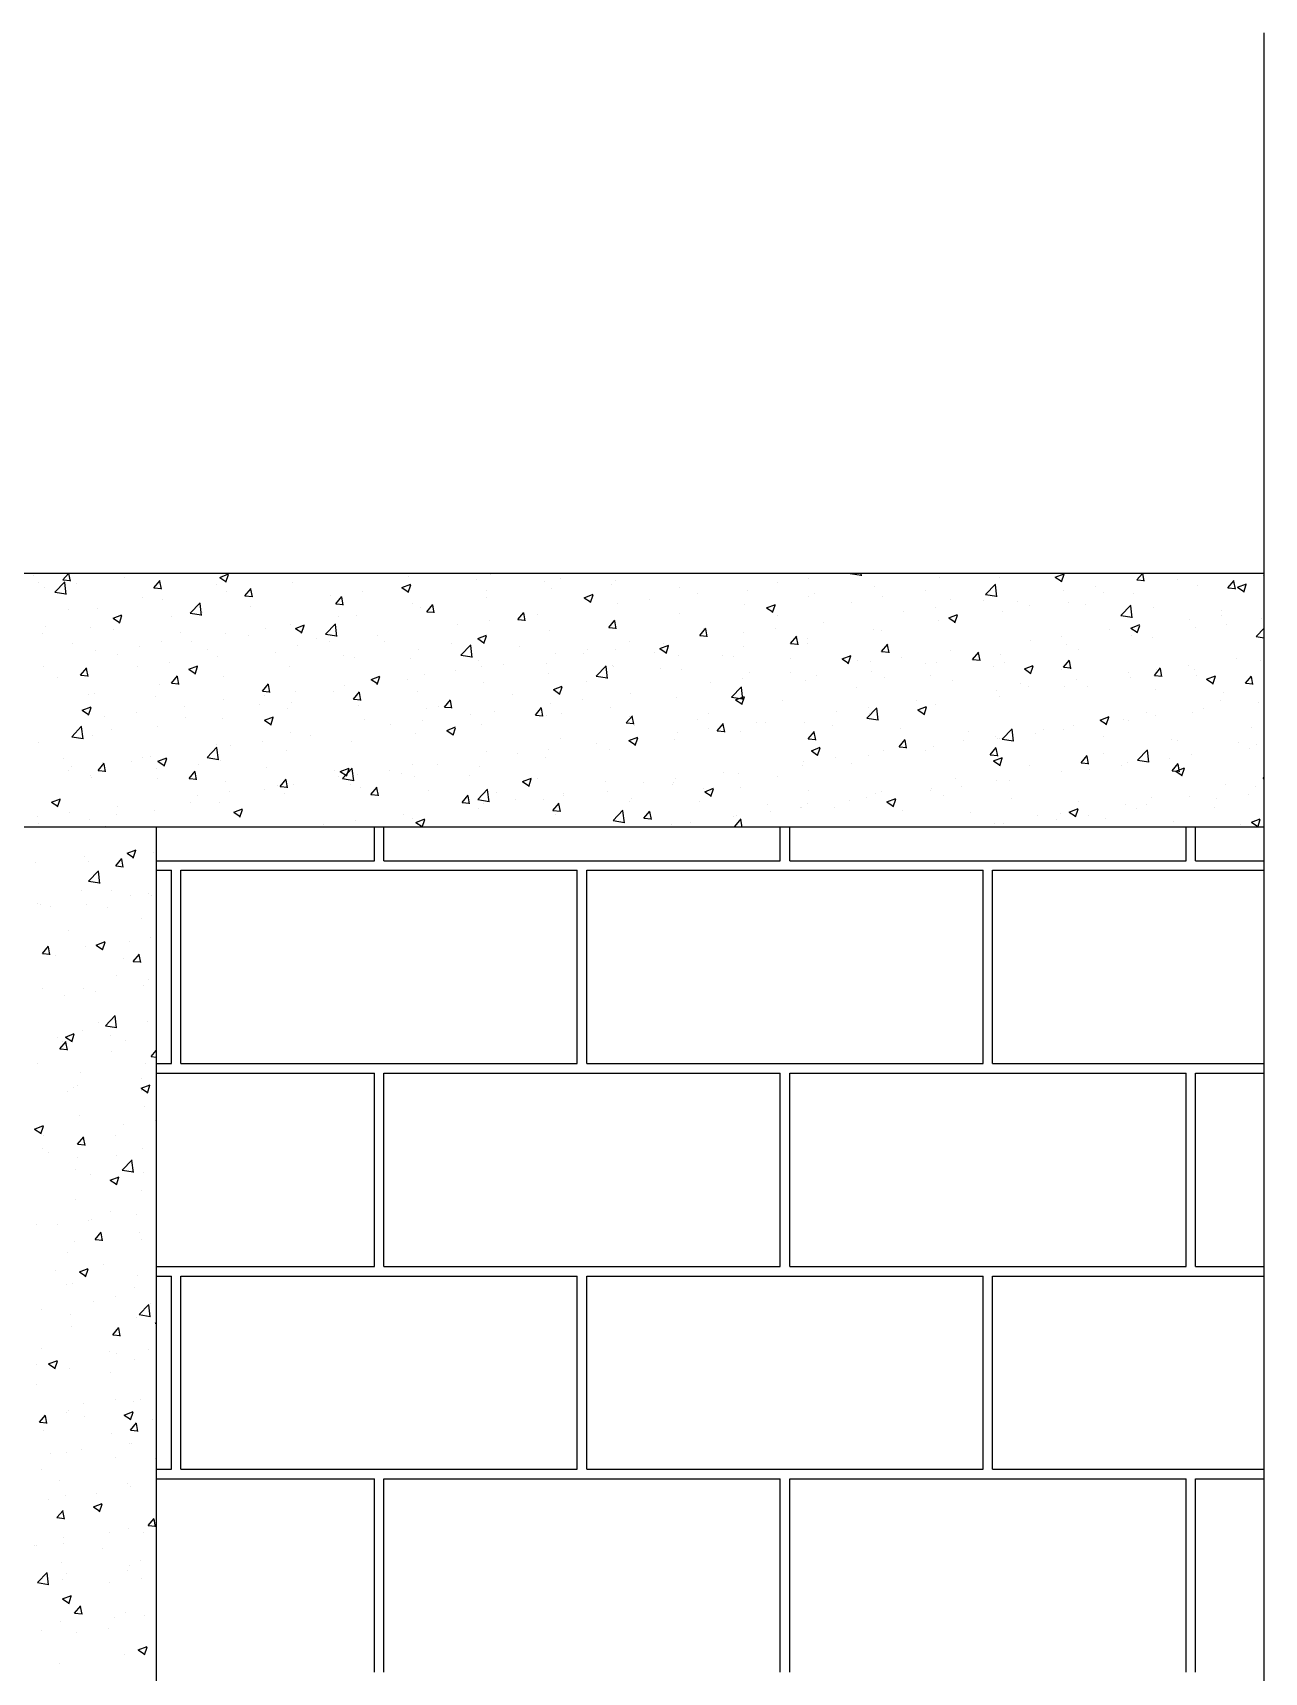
# Model space of a CAD drawing. Header units: metres. Extents: x 3396 to 3562, y 2179 to 2331.
# Drawn here: x 3523.643 to 3525.771, y 2238.023 to 2240.856 of the extents above; entities that cross this region are included whole.
import ezdxf

# ---------------------------------------------------------------- set-up
doc = ezdxf.new("R2010")
doc.units = ezdxf.units.M

# ---------------------------------------------------------------- blocks, each defined once
blk = doc.blocks.new('A$C70167D43')
at = {"color": 0}
for p, q in [((75.77, -86.4), (75.77, 228.59)), ((75.77, 188.92), (-254.33, 188.92)), ((75.77, 170.31), (-254.33, 170.31)), ((-5.54, 170.31), (-5.54, -6.47))]:
    blk.add_line(p, q, dxfattribs=at)
at = {"color": 2}
for p, q in [((-12.37, 188.45), (-11.97, 188.92)), ((-11.82, 188.35), (-11.93, 188.92)), ((-0.87, 188.63), (-0.22, 188.88)), ((45.39, 188.91), (45.41, 188.92)), ((45.39, 188.91), (46.22, 188.78)), ((46.21, 188.74), (46.19, 188.92)), ((60.44, 188.65), (61.09, 188.9)), ((66.42, 188.44), (66.83, 188.92)), ((66.97, 188.35), (66.87, 188.92)), ((-14.55, 188.74), (-14.55, 188.74)), ((-14.18, 188.29), (-14.18, 188.29)), ((-13.72, 187.87), (-13.72, 187.87)), ((-12.96, 187.54), (-12.23, 188.3)), ((-12.37, 188.45), (-11.81, 188.4)), ((-12.14, 187.38), (-12.24, 188.26)), ((-11.39, 188.18), (-11.39, 188.18)), ((-7.87, 188.64), (-7.87, 188.64)), ((-5.7, 187.87), (-5.25, 188.4)), ((-5.7, 187.87), (-5.14, 187.82)), ((-5.15, 187.77), (-5.26, 188.35)), ((-1.09, 188.11), (-1.09, 188.11)), ((-0.87, 188.63), (-0.41, 188.32)), ((-0.41, 188.28), (-0.23, 188.84)), ((0.98, 187.28), (1.43, 187.82)), ((1.53, 187.19), (1.42, 187.77)), ((4.48, 188.29), (4.48, 188.29)), ((12.5, 187.89), (13.15, 188.14)), ((12.5, 187.89), (12.96, 187.58)), ((12.96, 187.53), (13.15, 188.09)), ((13, 188.72), (13, 188.72)), ((13.14, 188.06), (13.14, 188.06)), ((17.97, 188.51), (17.97, 188.51)), ((19.02, 188.83), (19.02, 188.83)), ((22.94, 188.3), (22.94, 188.3)), ((23.45, 187.79), (23.45, 187.79)), ((24.16, 188.58), (24.16, 188.58)), ((27.9, 188.09), (27.9, 188.09)), ((28.15, 188.39), (28.15, 188.39)), ((32.87, 187.88), (32.87, 187.88)), ((40.03, 188.25), (40.03, 188.25)), ((42.36, 188.56), (42.36, 188.56)), ((47.18, 187.94), (47.18, 187.94)), ((50.91, 187.68), (50.91, 187.68)), ((51.96, 188.59), (51.96, 188.59)), ((55.32, 187.37), (56.04, 188.12)), ((56.14, 187.2), (56.04, 188.09)), ((56.34, 188.62), (56.34, 188.62)), ((60.44, 188.65), (60.9, 188.34)), ((60.89, 188.3), (61.08, 188.86)), ((63.37, 187.98), (63.37, 187.98)), ((66.42, 188.44), (66.98, 188.39)), ((66.9, 188.44), (66.9, 188.44)), ((69.42, 188.44), (69.42, 188.44)), ((70.85, 188.04), (70.85, 188.04)), ((73.1, 187.86), (73.55, 188.39)), ((73.1, 187.86), (73.65, 187.81)), ((73.65, 187.76), (73.54, 188.35)), ((73.81, 187.91), (74.46, 188.16)), ((73.81, 187.91), (74.27, 187.6)), ((74.26, 187.55), (74.45, 188.11)), ((75.69, 188.74), (75.69, 188.74)), ((-12.96, 187.54), (-12.13, 187.42)), ((-6.52, 187.18), (-6.52, 187.18)), ((-5.06, 186.99), (-5.06, 186.99)), ((-3.03, 186), (-2.3, 186.76)), ((-2.21, 185.84), (-2.31, 186.72)), ((-0.36, 187.59), (-0.36, 187.59)), ((0.98, 187.28), (1.53, 187.23)), ((1.41, 186.52), (1.41, 186.52)), ((7.29, 187.29), (7.29, 187.29)), ((7.65, 186.7), (8.1, 187.23)), ((7.65, 186.7), (8.21, 186.65)), ((8.2, 186.6), (8.09, 187.19)), ((9.62, 187.6), (9.62, 187.6)), ((13.31, 186.72), (13.31, 186.72)), ((14.33, 186.11), (14.77, 186.65)), ((14.87, 186.02), (14.77, 186.6)), ((18.67, 187.14), (18.67, 187.14)), ((18.74, 187.65), (18.74, 187.65)), ((25.87, 187.14), (26.53, 187.39)), ((25.87, 187.14), (26.34, 186.83)), ((26.33, 186.79), (26.52, 187.35)), ((28.3, 186.71), (28.3, 186.71)), ((30.63, 187.01), (30.63, 187.01)), ((34.15, 187.48), (34.15, 187.48)), ((37.65, 186.64), (37.65, 186.64)), ((37.84, 187.67), (37.84, 187.67)), ((39.25, 186.4), (39.9, 186.65)), ((39.7, 186.04), (39.89, 186.6)), ((42.35, 187.24), (42.35, 187.24)), ((42.8, 187.46), (42.8, 187.46)), ((45.48, 186.75), (45.48, 186.75)), ((47.77, 187.25), (47.77, 187.25)), ((52.74, 187.04), (52.74, 187.04)), ((55.17, 186.9), (55.17, 186.9)), ((55.32, 187.37), (56.15, 187.24)), ((57.7, 186.83), (57.7, 186.83)), ((58.57, 186.57), (58.57, 186.57)), ((61.04, 187.67), (61.04, 187.67)), ((61.38, 186.79), (61.38, 186.79)), ((62.67, 186.62), (62.67, 186.62)), ((63.99, 187.5), (63.99, 187.5)), ((65.25, 185.83), (65.97, 186.58)), ((66.07, 185.66), (65.97, 186.55)), ((66.15, 187.44), (66.15, 187.44)), ((-11.95, 186.25), (-11.95, 186.25)), ((-9.83, 186.34), (-9.83, 186.34)), ((-8.69, 185.63), (-8.04, 185.88)), ((-8.69, 185.63), (-8.23, 185.32)), ((-8.23, 185.28), (-8.04, 185.84)), ((-4.44, 185.75), (-4.44, 185.75)), ((-3.03, 186), (-2.2, 185.88)), ((-2.11, 186.05), (-2.11, 186.05)), ((7.88, 185.78), (7.88, 185.78)), ((9.14, 185.84), (9.14, 185.84)), ((13.84, 186.44), (13.84, 186.44)), ((14.33, 186.11), (14.88, 186.07)), ((18.9, 185.47), (18.9, 185.47)), ((21, 185.53), (21.45, 186.06)), ((21, 185.53), (21.55, 185.48)), ((21.55, 185.44), (21.44, 186.02)), ((22.43, 185.93), (22.43, 185.93)), ((27.67, 184.95), (28.12, 185.48)), ((28.04, 185.29), (28.04, 185.29)), ((28.22, 184.85), (28.11, 185.43)), ((32.87, 185.99), (32.87, 185.99)), ((39.25, 186.4), (39.71, 186.09)), ((40.06, 185.82), (40.06, 185.82)), ((43.44, 185.35), (43.44, 185.35)), ((49.31, 186.13), (49.31, 186.13)), ((51.64, 186.43), (51.64, 186.43)), ((51.84, 185.49), (51.84, 185.49)), ((52.62, 185.65), (53.27, 185.9)), ((52.62, 185.65), (53.08, 185.34)), ((53.07, 185.3), (53.26, 185.86)), ((53.14, 185.64), (53.14, 185.64)), ((56.54, 186.09), (56.54, 186.09)), ((65.25, 185.83), (66.08, 185.7)), ((67.64, 186.41), (67.64, 186.41)), ((70.32, 185.55), (70.32, 185.55)), ((72.61, 186.2), (72.61, 186.2)), ((72.65, 185.85), (72.65, 185.85)), ((75.57, 185.64), (75.57, 185.64)), ((-13.84, 184.51), (-13.84, 184.51)), ((-13.64, 185.01), (-13.64, 185.01)), ((-10.32, 184.97), (-10.32, 184.97)), ((-8.68, 184.8), (-8.68, 184.8)), ((-3.71, 184.59), (-3.71, 184.59)), ((-0.47, 184.49), (-0.47, 184.49)), ((1.26, 184.38), (1.26, 184.38)), ((2.46, 184.85), (2.46, 184.85)), ((4.36, 185.19), (4.36, 185.19)), ((4.68, 184.89), (5.34, 185.14)), ((4.68, 184.89), (5.15, 184.58)), ((5.14, 184.53), (5.33, 185.09)), ((6.22, 184.17), (6.22, 184.17)), ((6.9, 184.46), (7.63, 185.22)), ((6.9, 184.46), (7.73, 184.34)), ((7.72, 184.3), (7.62, 185.18)), ((10.7, 184.39), (10.7, 184.39)), ((16.57, 185.16), (16.57, 185.16)), ((18.06, 184.14), (18.71, 184.39)), ((18.06, 184.14), (18.52, 183.83)), ((18.51, 183.78), (18.7, 184.35)), ((23.34, 184.7), (23.34, 184.7)), ((27.67, 184.95), (28.23, 184.9)), ((34.35, 184.36), (34.79, 184.9)), ((34.35, 184.36), (34.9, 184.31)), ((34.63, 184.89), (34.63, 184.89)), ((34.89, 184.27), (34.79, 184.85)), ((37.58, 184.58), (37.58, 184.58)), ((39.91, 184.89), (39.91, 184.89)), ((41.02, 183.78), (41.47, 184.31)), ((41.57, 183.68), (41.46, 184.27)), ((42.23, 184.14), (42.23, 184.14)), ((47.07, 184.84), (47.07, 184.84)), ((47.71, 184.71), (47.71, 184.71)), ((60.92, 184.31), (60.92, 184.31)), ((64.45, 184.77), (64.45, 184.77)), ((65.99, 184.91), (66.64, 185.16)), ((65.99, 184.91), (66.45, 184.6)), ((66.04, 184.35), (66.04, 184.35)), ((66.44, 184.55), (66.63, 185.11)), ((67.55, 184.25), (67.55, 184.25)), ((70.74, 184.94), (70.74, 184.94)), ((72.97, 185.18), (72.97, 185.18)), ((75.18, 184.29), (75.77, 184.9)), ((75.18, 184.29), (75.77, 184.2)), ((-11.68, 183.76), (-11.68, 183.76)), ((-9.95, 183.24), (-9.95, 183.24)), ((-8.39, 182.99), (-8.39, 182.99)), ((-6.72, 183.55), (-6.72, 183.55)), ((-5.17, 183.9), (-5.17, 183.9)), ((-2.97, 183.92), (-2.97, 183.92)), ((-1.75, 183.34), (-1.75, 183.34)), ((3.22, 183.13), (3.22, 183.13)), ((4.84, 183.62), (4.84, 183.62)), ((7.17, 183.93), (7.17, 183.93)), ((8.19, 182.92), (8.19, 182.92)), ((11.19, 183.96), (11.19, 183.96)), ((13.73, 183.34), (13.73, 183.34)), ((16.16, 183.75), (16.16, 183.75)), ((16.83, 182.92), (17.56, 183.68)), ((16.83, 182.92), (17.66, 182.8)), ((17.65, 182.76), (17.55, 183.64)), ((18.56, 184.04), (18.56, 184.04)), ((21.12, 183.54), (21.12, 183.54)), ((23.78, 183.03), (23.78, 183.03)), ((25.85, 183.04), (25.85, 183.04)), ((26.09, 183.33), (26.09, 183.33)), ((28.18, 183.34), (28.18, 183.34)), ((29.21, 183.96), (29.21, 183.96)), ((31.06, 183.13), (31.06, 183.13)), ((31.43, 183.4), (32.08, 183.65)), ((31.43, 183.4), (31.89, 183.09)), ((31.71, 183.81), (31.71, 183.81)), ((31.88, 183.04), (32.07, 183.6)), ((32.76, 182.89), (32.76, 182.89)), ((36.03, 182.92), (36.03, 182.92)), ((37.53, 183.55), (37.53, 183.55)), ((41.02, 183.78), (41.58, 183.73)), ((42.29, 183.78), (42.29, 183.78)), ((44.8, 182.65), (45.45, 182.9)), ((47.69, 183.19), (48.14, 183.73)), ((47.69, 183.19), (48.25, 183.15)), ((48.24, 183.1), (48.13, 183.68)), ((52.72, 183.23), (52.72, 183.23)), ((54.37, 182.61), (54.82, 183.14)), ((54.92, 182.52), (54.81, 183.1)), ((56.43, 182.99), (56.43, 182.99)), ((58.59, 184), (58.59, 184)), ((61.26, 183.69), (61.26, 183.69)), ((62.12, 183.32), (62.12, 183.32)), ((-13.82, 182.06), (-13.82, 182.06)), ((-11.08, 181.45), (-10.63, 181.98)), ((-10.53, 181.36), (-10.64, 181.94)), ((-6.89, 182.08), (-6.89, 182.08)), ((-4.56, 182.38), (-4.56, 182.38)), ((-3.13, 181.89), (-2.48, 182.14)), ((-3.13, 181.89), (-2.67, 181.57)), ((-2.68, 181.53), (-2.49, 182.09)), ((-1.03, 182.85), (-1.03, 182.85)), ((4.25, 182.09), (4.25, 182.09)), ((9.03, 182.75), (9.03, 182.75)), ((13.15, 182.71), (13.15, 182.71)), ((16.45, 181.8), (16.45, 181.8)), ((18.12, 182.5), (18.12, 182.5)), ((18.35, 182.1), (18.35, 182.1)), ((19.98, 182.26), (19.98, 182.26)), ((23.09, 182.29), (23.09, 182.29)), ((26.76, 181.38), (27.49, 182.14)), ((27.58, 181.22), (27.48, 182.1)), ((27.92, 182.19), (27.92, 182.19)), ((28.05, 182.09), (28.05, 182.09)), ((31.44, 181.92), (31.44, 181.92)), ((33.02, 181.88), (33.02, 181.88)), ((36.86, 182.85), (36.86, 182.85)), ((37.99, 181.67), (37.99, 181.67)), ((40.99, 182.71), (40.99, 182.71)), ((40.99, 181.68), (40.99, 181.68)), ((44.8, 182.65), (45.26, 182.34)), ((45.25, 182.29), (45.44, 182.86)), ((45.96, 182.5), (45.96, 182.5)), ((46.86, 182.46), (46.86, 182.46)), ((46.95, 181.74), (46.95, 181.74)), ((49.19, 182.76), (49.19, 182.76)), ((50.93, 182.29), (50.93, 182.29)), ((51.73, 182.4), (51.73, 182.4)), ((54.37, 182.61), (54.92, 182.56)), ((55.89, 182.08), (55.89, 182.08)), ((56.69, 182.39), (56.69, 182.39)), ((58.17, 181.91), (58.82, 182.16)), ((58.17, 181.91), (58.63, 181.6)), ((58.63, 181.55), (58.82, 182.11)), ((60.86, 181.87), (60.86, 181.87)), ((61.04, 182.03), (61.49, 182.56)), ((61.04, 182.03), (61.6, 181.98)), ((61.59, 181.93), (61.48, 182.52)), ((67.72, 181.44), (68.16, 181.98)), ((67.88, 181.88), (67.88, 181.88)), ((68.26, 181.35), (68.16, 181.93)), ((70.21, 182.18), (70.21, 182.18)), ((70.63, 181.84), (70.63, 181.84)), ((73.73, 182.65), (73.73, 182.65)), ((75.46, 182.54), (75.46, 182.54)), ((-12.76, 181.3), (-12.76, 181.3)), ((-11.08, 181.45), (-10.52, 181.4)), ((-5.28, 180.8), (-5.28, 180.8)), ((-4.41, 180.87), (-3.96, 181.4)), ((-4.41, 180.87), (-3.85, 180.82)), ((-3.86, 180.77), (-3.96, 181.36)), ((-0.58, 181.39), (-0.58, 181.39)), ((2.27, 180.28), (2.72, 180.82)), ((2.82, 180.19), (2.71, 180.77)), ((8.25, 180.72), (8.25, 180.72)), ((10.24, 181.14), (10.89, 181.39)), ((10.24, 181.14), (10.7, 180.83)), ((10.69, 180.78), (10.88, 181.35)), ((12.93, 181.16), (12.93, 181.16)), ((14.12, 181.49), (14.12, 181.49)), ((18.45, 180.94), (18.45, 180.94)), ((23.22, 181.6), (23.22, 181.6)), ((23.61, 180.4), (24.26, 180.65)), ((24.06, 180.04), (24.25, 180.6)), ((26.01, 180.98), (26.01, 180.98)), ((26.76, 181.38), (27.59, 181.26)), ((35.14, 180.91), (35.14, 180.91)), ((36.69, 179.84), (37.42, 180.6)), ((37.51, 179.68), (37.41, 180.56)), ((37.46, 181.22), (37.46, 181.22)), ((42.12, 181.04), (42.12, 181.04)), ((42.95, 181.46), (42.95, 181.46)), ((45.84, 180.52), (45.84, 180.52)), ((47.92, 181.25), (47.92, 181.25)), ((51.27, 181.45), (51.27, 181.45)), ((52.89, 181.04), (52.89, 181.04)), ((57.85, 180.83), (57.85, 180.83)), ((58.48, 180.64), (58.48, 180.64)), ((61.15, 180.59), (61.15, 180.59)), ((62, 181.1), (62, 181.1)), ((62.82, 180.62), (62.82, 180.62)), ((65.83, 181.66), (65.83, 181.66)), ((65.93, 181.25), (65.93, 181.25)), ((67.72, 181.44), (68.27, 181.39)), ((70.79, 181.45), (70.79, 181.45)), ((71.54, 181.16), (72.19, 181.41)), ((71.54, 181.16), (72.01, 180.85)), ((72, 180.8), (72.19, 181.37)), ((74.39, 180.86), (74.84, 181.39)), ((74.39, 180.86), (74.95, 180.81)), ((74.94, 180.76), (74.83, 181.35)), ((75.76, 181.24), (75.76, 181.24)), ((-10.53, 180.07), (-10.53, 180.07)), ((-10.06, 180.14), (-10.06, 180.14)), ((-5.56, 179.86), (-5.56, 179.86)), ((-0.59, 179.65), (-0.59, 179.65)), ((2.07, 179.3), (2.07, 179.3)), ((2.27, 180.28), (2.82, 180.23)), ((2.39, 179.95), (2.39, 179.95)), ((4.37, 179.44), (4.37, 179.44)), ((4.72, 180.26), (4.72, 180.26)), ((7.5, 180.23), (7.5, 180.23)), ((8.91, 179.65), (8.91, 179.65)), ((8.94, 179.7), (9.39, 180.23)), ((8.94, 179.7), (9.5, 179.65)), ((9.49, 179.6), (9.38, 180.19)), ((13.61, 180.25), (13.61, 180.25)), ((15.62, 179.11), (16.06, 179.65)), ((16.16, 179.02), (16.06, 179.6)), ((20.58, 180.05), (20.58, 180.05)), ((23.41, 179.37), (23.41, 179.37)), ((23.61, 180.4), (24.07, 180.08)), ((25.74, 179.67), (25.74, 179.67)), ((29.26, 180.14), (29.26, 180.14)), ((32.64, 179.79), (32.64, 179.79)), ((36.69, 179.84), (37.52, 179.72)), ((36.98, 179.65), (37.63, 179.9)), ((36.98, 179.65), (37.44, 179.34)), ((37.42, 180.45), (37.42, 180.45)), ((37.44, 179.29), (37.63, 179.86)), ((40.42, 179.59), (40.42, 179.59)), ((50.27, 179.56), (50.27, 179.56)), ((51.62, 179.3), (51.62, 179.3)), ((56.15, 180.33), (56.15, 180.33)), ((56.32, 179.9), (56.32, 179.9)), ((67.79, 180.41), (67.79, 180.41)), ((72.59, 179.63), (72.59, 179.63)), ((72.76, 180.2), (72.76, 180.2)), ((75.35, 179.44), (75.35, 179.44)), ((-10.95, 178.89), (-10.3, 179.14)), ((-10.95, 178.89), (-10.49, 178.57)), ((-10.5, 178.53), (-10.31, 179.09)), ((-9.33, 178.41), (-9.33, 178.41)), ((-7.01, 178.71), (-7.01, 178.71)), ((-3.48, 179.18), (-3.48, 179.18)), ((-3.35, 178.37), (-3.35, 178.37)), ((-0.7, 178.3), (-0.7, 178.3)), ((2.42, 178.14), (3.07, 178.39)), ((2.42, 178.14), (2.88, 177.83)), ((2.88, 177.78), (3.06, 178.35)), ((4.14, 178.99), (4.14, 178.99)), ((9.34, 179.23), (9.34, 179.23)), ((9.73, 178.19), (9.73, 178.19)), ((14.01, 178.13), (14.01, 178.13)), ((14.31, 179.03), (14.31, 179.03)), ((15.16, 179.12), (15.16, 179.12)), ((15.62, 179.11), (16.17, 179.07)), ((17.53, 178.59), (17.53, 178.59)), ((19.27, 178.82), (19.27, 178.82)), ((22.29, 178.53), (22.74, 179.07)), ((22.29, 178.53), (22.85, 178.48)), ((22.84, 178.44), (22.73, 179.02)), ((23.11, 178.5), (23.11, 178.5)), ((24.24, 178.61), (24.24, 178.61)), ((27.81, 179.1), (27.81, 179.1)), ((28.96, 177.95), (29.41, 178.48)), ((29.21, 178.4), (29.21, 178.4)), ((29.51, 177.85), (29.4, 178.44)), ((34.17, 178.19), (34.17, 178.19)), ((34.99, 178.66), (34.99, 178.66)), ((44.42, 178.79), (44.42, 178.79)), ((46.62, 178.3), (47.35, 179.06)), ((46.62, 178.3), (47.45, 178.18)), ((46.75, 179.09), (46.75, 179.09)), ((46.84, 178.65), (46.84, 178.65)), ((47.44, 178.14), (47.34, 179.02)), ((50.35, 178.91), (51, 179.16)), ((50.35, 178.91), (50.82, 178.59)), ((50.81, 178.55), (51, 179.11)), ((63.73, 178.16), (64.38, 178.41)), ((63.73, 178.16), (64.19, 177.85)), ((64.18, 177.8), (64.37, 178.37)), ((65.43, 178.21), (65.43, 178.21)), ((65.81, 178.15), (65.81, 178.15)), ((67.16, 178.7), (67.16, 178.7)), ((67.76, 178.51), (67.76, 178.51)), ((70.51, 178.75), (70.51, 178.75)), ((71.28, 178.98), (71.28, 178.98)), ((-11.72, 176.94), (-11, 177.7)), ((-11.72, 176.94), (-10.9, 176.81)), ((-10.9, 176.78), (-11.01, 177.66)), ((-10.17, 177.05), (-10.17, 177.05)), ((-8.78, 177.44), (-8.78, 177.44)), ((-5.4, 177.7), (-5.4, 177.7)), ((4.3, 177.26), (4.3, 177.26)), ((5.8, 177.05), (5.8, 177.05)), ((11.68, 177.82), (11.68, 177.82)), ((13.5, 177.15), (13.5, 177.15)), ((15.79, 177.4), (16.44, 177.65)), ((15.79, 177.4), (16.25, 177.08)), ((16.25, 177.04), (16.44, 177.6)), ((18.33, 177.85), (18.33, 177.85)), ((28.96, 177.95), (29.52, 177.9)), ((29.16, 176.65), (29.82, 176.9)), ((29.56, 177.73), (29.56, 177.73)), ((29.62, 176.29), (29.81, 176.85)), ((32.69, 177.24), (32.69, 177.24)), ((35.02, 177.55), (35.02, 177.55)), ((35.64, 177.36), (36.09, 177.9)), ((35.64, 177.36), (36.19, 177.31)), ((36.19, 177.27), (36.08, 177.85)), ((37.31, 177.35), (37.31, 177.35)), ((38.54, 178.01), (38.54, 178.01)), ((39.14, 177.98), (39.14, 177.98)), ((42.01, 177.95), (42.01, 177.95)), ((42.31, 176.78), (42.76, 177.31)), ((42.86, 176.68), (42.75, 177.27)), ((44.11, 177.77), (44.11, 177.77)), ((49.07, 177.56), (49.07, 177.56)), ((54.04, 177.35), (54.04, 177.35)), ((56.03, 176.97), (56.03, 176.97)), ((56.55, 176.76), (57.28, 177.52)), ((57.37, 176.6), (57.27, 177.48)), ((59.01, 177.14), (59.01, 177.14)), ((59.55, 177.43), (59.55, 177.43)), ((61.04, 177.5), (61.04, 177.5)), ((61.74, 177.76), (61.74, 177.76)), ((63.98, 176.93), (63.98, 176.93)), ((74.82, 177.58), (74.82, 177.58)), ((-14.2, 176.51), (-14.2, 176.51)), ((-1.79, 175.4), (-1.07, 176.16)), ((-1.12, 176.33), (-1.12, 176.33)), ((-0.97, 175.24), (-1.08, 176.12)), ((-0.05, 176.28), (-0.05, 176.28)), ((2.28, 176.59), (2.28, 176.59)), ((4.02, 175.9), (4.02, 175.9)), ((8.8, 176.55), (8.8, 176.55)), ((18.71, 175.87), (18.71, 175.87)), ((20.96, 175.7), (20.96, 175.7)), ((23.29, 176.01), (23.29, 176.01)), ((24.14, 176.8), (24.14, 176.8)), ((26.81, 176.47), (26.81, 176.47)), ((27.7, 176), (27.7, 176)), ((29.16, 176.65), (29.63, 176.34)), ((32.53, 176.7), (32.53, 176.7)), ((42.31, 176.78), (42.87, 176.73)), ((42.54, 175.91), (43.19, 176.16)), ((42.54, 175.91), (43, 175.59)), ((42.99, 175.55), (43.18, 176.11)), ((47.82, 175.89), (47.82, 175.89)), ((48.98, 176.2), (49.43, 176.73)), ((48.98, 176.2), (49.54, 176.15)), ((49.53, 176.1), (49.43, 176.68)), ((50.88, 175.9), (50.88, 175.9)), ((51.5, 176.2), (51.5, 176.2)), ((53.7, 176.66), (53.7, 176.66)), ((55.66, 175.61), (56.11, 176.15)), ((56.21, 175.52), (56.1, 176.1)), ((56.2, 176.8), (56.2, 176.8)), ((56.31, 176.83), (56.31, 176.83)), ((56.55, 176.76), (57.38, 176.64)), ((63.97, 175.72), (63.97, 175.72)), ((66.48, 175.22), (67.21, 175.98)), ((67.3, 175.06), (67.2, 175.94)), ((68.94, 176.72), (68.94, 176.72)), ((69.39, 176.65), (69.39, 176.65)), ((70.4, 175.65), (70.4, 175.65)), ((73.91, 176.51), (73.91, 176.51)), ((74.71, 176.08), (74.71, 176.08)), ((75.23, 176.35), (75.23, 176.35)), ((-12.34, 175.32), (-12.34, 175.32)), ((-11.97, 174.46), (-11.97, 174.46)), ((-11.78, 174.74), (-11.78, 174.74)), ((-9.79, 174.45), (-9.34, 174.99)), ((-9.79, 174.45), (-9.23, 174.4)), ((-9.45, 175.04), (-9.45, 175.04)), ((-9.24, 174.36), (-9.35, 174.94)), ((-7.37, 175.11), (-7.37, 175.11)), ((-6.55, 175.4), (-6.55, 175.4)), ((-5.93, 175.51), (-5.93, 175.51)), ((-5.51, 174.6), (-5.51, 174.6)), ((-5.4, 175.14), (-4.75, 175.39)), ((-5.4, 175.14), (-4.94, 174.83)), ((-4.94, 174.78), (-4.75, 175.34)), ((-2.41, 174.9), (-2.41, 174.9)), ((-1.79, 175.4), (-0.97, 175.27)), ((-0.81, 175.2), (-0.81, 175.2)), ((2.56, 174.69), (2.56, 174.69)), ((7.53, 174.48), (7.53, 174.48)), ((7.97, 174.39), (8.63, 174.64)), ((8.14, 173.86), (8.86, 174.62)), ((8.43, 174.04), (8.62, 174.6)), ((8.96, 173.7), (8.85, 174.58)), ((11.56, 174.46), (11.56, 174.46)), ((13.28, 174.93), (13.28, 174.93)), ((15.08, 174.92), (15.08, 174.92)), ((18.22, 174.75), (18.22, 174.75)), ((23, 175.4), (23, 175.4)), ((41.89, 174.85), (41.89, 174.85)), ((41.97, 175.12), (41.97, 175.12)), ((44.3, 175.42), (44.3, 175.42)), ((45.46, 174.97), (45.46, 174.97)), ((46.73, 175.55), (46.73, 175.55)), ((55.66, 175.61), (56.21, 175.56)), ((55.91, 175.16), (56.56, 175.41)), ((55.91, 175.16), (56.37, 174.85)), ((56.36, 174.8), (56.55, 175.36)), ((58.54, 174.79), (58.54, 174.79)), ((62.33, 175.03), (62.78, 175.56)), ((62.33, 175.03), (62.89, 174.98)), ((62.88, 174.93), (62.77, 175.52)), ((62.98, 174.54), (62.98, 174.54)), ((65.31, 174.84), (65.31, 174.84)), ((65.7, 175.05), (65.7, 175.05)), ((66.48, 175.22), (67.31, 175.1)), ((68.83, 175.31), (68.83, 175.31)), ((69.01, 174.44), (69.45, 174.98)), ((69.01, 174.44), (69.56, 174.4)), ((69.28, 174.41), (69.93, 174.66)), ((69.55, 174.35), (69.45, 174.93)), ((69.73, 174.06), (69.92, 174.62)), ((-10.38, 174.07), (-10.38, 174.07)), ((-10.29, 173.95), (-10.29, 173.95)), ((-5.41, 173.86), (-5.41, 173.86)), ((-3.11, 173.87), (-2.67, 174.4)), ((-3.11, 173.87), (-2.56, 173.82)), ((-2.57, 173.77), (-2.67, 174.36)), ((-0.44, 173.65), (-0.44, 173.65)), ((3.35, 173.38), (3.35, 173.38)), ((3.56, 173.28), (4.01, 173.82)), ((3.56, 173.28), (4.12, 173.24)), ((4.11, 173.19), (4, 173.77)), ((4.52, 173.44), (4.52, 173.44)), ((7.86, 174), (7.86, 174)), ((7.97, 174.39), (8.44, 174.08)), ((8.14, 173.86), (8.96, 173.73)), ((8.69, 173.45), (8.69, 173.45)), ((9.23, 174.15), (9.23, 174.15)), ((12.49, 174.27), (12.49, 174.27)), ((13.39, 174.05), (13.39, 174.05)), ((17.46, 174.06), (17.46, 174.06)), ((21.35, 173.65), (22, 173.9)), ((21.35, 173.65), (21.81, 173.34)), ((21.8, 173.29), (21.99, 173.85)), ((22.43, 173.85), (22.43, 173.85)), ((27.4, 173.64), (27.4, 173.64)), ((30.24, 173.57), (30.24, 173.57)), ((32.36, 173.43), (32.36, 173.43)), ((32.42, 173.6), (32.42, 173.6)), ((32.57, 173.88), (32.57, 173.88)), ((36.09, 174.34), (36.09, 174.34)), ((37.19, 174.25), (37.19, 174.25)), ((40.03, 174.04), (40.03, 174.04)), ((53.11, 173.86), (53.11, 173.86)), ((53.58, 173.3), (53.58, 173.3)), ((56.09, 173.7), (56.09, 173.7)), ((57.1, 173.76), (57.1, 173.76)), ((60.92, 174.4), (60.92, 174.4)), ((69.28, 174.41), (69.74, 174.1)), ((72.95, 173.4), (72.95, 173.4)), ((75.12, 173.25), (75.12, 173.25)), ((75.68, 173.86), (75.77, 173.96)), ((75.68, 173.86), (75.77, 173.85)), ((-13.22, 172.14), (-12.56, 172.39)), ((-13.22, 172.14), (-12.75, 171.83)), ((-12.76, 171.78), (-12.57, 172.34)), ((-3, 172.14), (-3, 172.14)), ((-2.5, 172.61), (-2.5, 172.61)), ((-0.92, 172.1), (-0.92, 172.1)), ((-0.17, 172.92), (-0.17, 172.92)), ((2.43, 173.07), (2.43, 173.07)), ((3.91, 172.8), (3.91, 172.8)), ((9.49, 173.23), (9.49, 173.23)), ((10.23, 172.7), (10.68, 173.23)), ((10.23, 172.7), (10.79, 172.65)), ((10.78, 172.61), (10.67, 173.19)), ((14.46, 173.02), (14.46, 173.02)), ((16.91, 172.12), (17.36, 172.65)), ((16.91, 172.12), (17.46, 172.07)), ((17.46, 172.02), (17.35, 172.6)), ((18.07, 172.32), (18.79, 173.08)), ((18.07, 172.32), (18.89, 172.19)), ((18.89, 172.16), (18.78, 173.04)), ((19.42, 172.81), (19.42, 172.81)), ((20.84, 172.34), (20.84, 172.34)), ((22.88, 172.31), (22.88, 172.31)), ((23.58, 171.53), (24.03, 172.07)), ((24.36, 172.8), (24.36, 172.8)), ((24.39, 172.6), (24.39, 172.6)), ((27.58, 172.9), (27.58, 172.9)), ((29.18, 172.18), (29.18, 172.18)), ((29.36, 172.39), (29.36, 172.39)), ((34.32, 172.18), (34.32, 172.18)), ((34.6, 173.11), (34.6, 173.11)), ((34.72, 172.9), (35.37, 173.15)), ((34.72, 172.9), (35.18, 172.59)), ((35.17, 172.55), (35.36, 173.11)), ((37.33, 173.22), (37.33, 173.22)), ((42.3, 173.01), (42.3, 173.01)), ((45.37, 172.22), (45.37, 172.22)), ((46.61, 172.45), (46.61, 172.45)), ((47.26, 172.8), (47.26, 172.8)), ((47.69, 172.93), (47.69, 172.93)), ((48.09, 172.16), (48.74, 172.41)), ((48.09, 172.16), (48.55, 171.85)), ((48.54, 171.8), (48.73, 172.36)), ((51.25, 172.99), (51.25, 172.99)), ((51.39, 173.11), (51.39, 173.11)), ((52.23, 172.59), (52.23, 172.59)), ((57.2, 172.38), (57.2, 172.38)), ((62.16, 172.17), (62.16, 172.17)), ((67.52, 172.47), (67.52, 172.47)), ((70.29, 172.55), (70.29, 172.55)), ((72.26, 172.41), (72.26, 172.41)), ((74.59, 172.72), (74.59, 172.72)), ((-14.23, 171.07), (-14.23, 171.07)), ((-11.9, 171.37), (-11.9, 171.37)), ((-10.4, 170.85), (-10.4, 170.85)), ((-8.42, 171.21), (-8.42, 171.21)), ((-8.38, 171.84), (-8.38, 171.84)), ((-5.62, 171.51), (-5.62, 171.51)), ((0.16, 171.39), (0.81, 171.64)), ((0.16, 171.39), (0.62, 171.08)), ((0.61, 171.04), (0.8, 171.6)), ((12.63, 171.25), (12.63, 171.25)), ((13.27, 170.95), (13.27, 170.95)), ((13.53, 170.65), (14.18, 170.9)), ((13.99, 170.31), (14.17, 170.85)), ((18.11, 171.65), (18.11, 171.65)), ((18.51, 172.03), (18.51, 172.03)), ((23.58, 171.53), (24.14, 171.48)), ((23.75, 171.24), (23.75, 171.24)), ((24.13, 171.44), (24.02, 172.02)), ((28, 170.78), (28.72, 171.54)), ((28.82, 170.62), (28.71, 171.5)), ((30.25, 170.95), (30.7, 171.48)), ((30.25, 170.95), (30.81, 170.9)), ((30.8, 170.85), (30.7, 171.44)), ((36.83, 171.06), (36.83, 171.06)), ((36.93, 170.36), (37.38, 170.9)), ((37.08, 171.16), (37.08, 171.16)), ((37.47, 170.31), (37.37, 170.85)), ((39.29, 171.97), (39.29, 171.97)), ((39.52, 171.45), (39.52, 171.45)), ((41.78, 171.75), (41.78, 171.75)), ((41.85, 171.75), (41.85, 171.75)), ((42.26, 172), (42.26, 172)), ((44.26, 171.76), (44.26, 171.76)), ((49.22, 171.55), (49.22, 171.55)), ((54.19, 171.34), (54.19, 171.34)), ((59.16, 171.13), (59.16, 171.13)), ((60.53, 170.87), (60.53, 170.87)), ((60.81, 171.3), (60.81, 171.3)), ((61.46, 171.41), (62.11, 171.66)), ((61.46, 171.41), (61.92, 171.1)), ((61.92, 171.06), (62.11, 171.62)), ((62.09, 171.53), (62.09, 171.53)), ((62.86, 171.17), (62.86, 171.17)), ((64.13, 170.92), (64.13, 170.92)), ((65.59, 171.96), (65.59, 171.96)), ((66.39, 171.64), (66.39, 171.64)), ((67.13, 171.96), (67.13, 171.96)), ((72.1, 171.75), (72.1, 171.75)), ((74.83, 170.67), (75.48, 170.92)), ((75.29, 170.31), (75.48, 170.87)), ((-14.19, 170.59), (-14.19, 170.59)), ((-13.85, 170.28), (-13.85, 170.28)), ((-9.22, 170.38), (-9.22, 170.38)), ((6.78, 170.48), (6.78, 170.48)), ((8.57, 170.36), (8.57, 170.36)), ((9.11, 170.79), (9.11, 170.79)), ((13.53, 170.65), (13.99, 170.34)), ((28, 170.78), (28.82, 170.65)), ((32.3, 170.5), (32.3, 170.5)), ((33.65, 170.67), (33.65, 170.67)), ((36.93, 170.36), (37.48, 170.32)), ((44.05, 170.31), (44.05, 170.32)), ((55.98, 170.6), (55.98, 170.6)), ((56.67, 170.6), (56.67, 170.6)), ((69.09, 170.71), (69.09, 170.71)), ((74.06, 170.5), (74.06, 170.5)), ((74.83, 170.67), (75.3, 170.36)), ((-7.66, 168.39), (-7.01, 168.64)), ((-7.21, 168.03), (-7.02, 168.6)), ((-14.35, 167.7), (-14.35, 167.7)), ((-10.82, 168.17), (-10.82, 168.17)), ((-10.51, 167.75), (-10.51, 167.75)), ((-8.5, 167.45), (-8.05, 167.99)), ((-8.5, 167.45), (-7.94, 167.4)), ((-7.95, 167.36), (-8.06, 167.94)), ((-7.66, 168.39), (-7.2, 168.08)), ((-5.74, 168.41), (-5.74, 168.41)), ((-10.49, 166.34), (-9.77, 167.09)), ((-10.49, 166.34), (-9.66, 166.21)), ((-9.67, 166.17), (-9.77, 167.06)), ((-11.04, 165.63), (-11.04, 165.63)), ((-8.81, 165.66), (-8.81, 165.66)), ((-7.4, 165.27), (-7.4, 165.27)), ((-6.07, 165.42), (-6.07, 165.42)), ((-5.85, 165.31), (-5.85, 165.31)), ((-14.23, 164.72), (-14.23, 164.72)), ((-14.04, 164.59), (-14.04, 164.59)), ((-13.27, 164.5), (-13.27, 164.5)), ((-10.63, 164.66), (-10.63, 164.66)), ((-9.07, 164.38), (-9.07, 164.38)), ((-12, 162.68), (-12, 162.68)), ((-6.58, 163.61), (-6.58, 163.61)), ((-13.88, 161.04), (-13.43, 161.57)), ((-13.33, 160.94), (-13.44, 161.53)), ((-10.74, 161.56), (-10.74, 161.56)), ((-9.93, 161.65), (-9.27, 161.9)), ((-9.93, 161.65), (-9.46, 161.33)), ((-9.84, 161.6), (-9.84, 161.6)), ((-9.47, 161.29), (-9.28, 161.85)), ((-7.51, 161.91), (-7.51, 161.91)), ((-5.96, 162.21), (-5.96, 162.21)), ((-13.88, 161.04), (-13.32, 160.99)), ((-12.89, 160.9), (-12.89, 160.9)), ((-7.92, 160.69), (-7.92, 160.69)), ((-7.21, 160.45), (-6.76, 160.99)), ((-7.21, 160.45), (-6.65, 160.41)), ((-6.66, 160.36), (-6.77, 160.94)), ((-8.45, 159.43), (-8.45, 159.43)), ((-6.07, 159.12), (-6.07, 159.12)), ((-13.88, 158.49), (-13.88, 158.49)), ((-12.29, 157.93), (-12.29, 157.93)), ((-10.85, 158.46), (-10.85, 158.46)), ((-9.96, 158.24), (-9.96, 158.24)), ((-6.44, 158.7), (-6.44, 158.7)), ((-9.26, 155.73), (-8.53, 156.49)), ((-8.44, 155.57), (-8.54, 156.45)), ((-10.97, 155.36), (-10.97, 155.36)), ((-9.73, 155.93), (-9.73, 155.93)), ((-9.26, 155.73), (-8.43, 155.6)), ((-6.19, 156.02), (-6.19, 156.02)), ((-12.74, 154.89), (-12.74, 154.89)), ((-12.59, 154.04), (-12.14, 154.57)), ((-12.59, 154.04), (-12.03, 153.99)), ((-12.41, 154.57), (-12.41, 154.57)), ((-12.19, 154.9), (-11.54, 155.15)), ((-12.19, 154.9), (-11.73, 154.59)), ((-12.04, 153.94), (-12.15, 154.53)), ((-11.73, 154.54), (-11.55, 155.1)), ((-8.89, 155.03), (-8.89, 155.03)), ((-7.77, 154.68), (-7.77, 154.68)), ((-14.26, 152.94), (-14.26, 152.94)), ((-8.83, 153.87), (-8.83, 153.87)), ((-6.3, 152.92), (-6.3, 152.92)), ((-5.91, 153.46), (-5.54, 153.9)), ((-5.91, 153.46), (-5.54, 153.42)), ((-11.08, 152.27), (-11.08, 152.27)), ((-6.6, 151.83), (-6.6, 151.83)), ((-12.03, 150.9), (-12.03, 150.9)), ((-11.58, 151.2), (-11.58, 151.2)), ((-11.33, 151.36), (-11.33, 151.36)), ((-6.64, 151.15), (-5.98, 151.4)), ((-6.64, 151.15), (-6.17, 150.84)), ((-6.62, 150.99), (-6.62, 150.99)), ((-6.18, 150.79), (-5.99, 151.36)), ((-6.41, 149.82), (-6.41, 149.82)), ((-14.45, 148.15), (-13.8, 148.4)), ((-14.45, 148.15), (-13.99, 147.84)), ((-14, 147.79), (-13.81, 148.36)), ((-11.19, 149.17), (-11.19, 149.17)), ((-7.91, 148.47), (-7.91, 148.47)), ((-5.58, 148.77), (-5.58, 148.77)), ((-13.78, 147.69), (-13.78, 147.69)), ((-11.3, 147.04), (-10.85, 147.57)), ((-11.3, 147.04), (-10.74, 146.99)), ((-10.75, 146.95), (-10.86, 147.53)), ((-8.48, 147.64), (-8.48, 147.64)), ((-13.9, 146.71), (-13.9, 146.71)), ((-13.4, 146.45), (-13.4, 146.45)), ((-11.3, 146.07), (-11.3, 146.07)), ((-8.43, 146.24), (-8.43, 146.24)), ((-8.02, 145.13), (-7.3, 145.88)), ((-7.2, 144.96), (-7.31, 145.85)), ((-6.53, 146.73), (-6.53, 146.73)), ((-11.43, 145.2), (-11.43, 145.2)), ((-10.35, 144.8), (-10.35, 144.8)), ((-8.9, 144.4), (-8.25, 144.65)), ((-8.9, 144.4), (-8.44, 144.09)), ((-8.44, 144.05), (-8.26, 144.61)), ((-8.02, 145.13), (-7.2, 145)), ((-8.02, 145.1), (-8.02, 145.1)), ((-6.47, 144.99), (-6.47, 144.99)), ((-6.64, 143.63), (-6.64, 143.63)), ((-11.42, 142.97), (-11.42, 142.97)), ((-8.86, 142.09), (-8.86, 142.09)), ((-14.29, 141.16), (-14.29, 141.16)), ((-12.8, 141.13), (-12.8, 141.13)), ((-10.47, 141.43), (-10.47, 141.43)), ((-10.28, 141.51), (-10.28, 141.51)), ((-6.95, 141.9), (-6.95, 141.9)), ((-11.53, 139.88), (-11.53, 139.88)), ((-10.01, 140.04), (-9.56, 140.58)), ((-10.01, 140.04), (-9.45, 139.99)), ((-9.46, 139.95), (-9.57, 140.53)), ((-6.75, 140.53), (-6.75, 140.53)), ((-6.63, 140.05), (-6.63, 140.05)), ((-12.06, 139.12), (-12.06, 139.12)), ((-12.92, 137.76), (-12.92, 137.76)), ((-11.16, 137.66), (-10.51, 137.91)), ((-11.16, 137.66), (-10.7, 137.35)), ((-10.71, 137.3), (-10.52, 137.86)), ((-9.4, 138.23), (-9.4, 138.23)), ((-6.87, 137.43), (-6.87, 137.43)), ((-12.09, 136.75), (-12.09, 136.75)), ((-11.64, 136.78), (-11.64, 136.78)), ((-7.13, 136.54), (-7.13, 136.54)), ((-13.93, 134.93), (-13.93, 134.93)), ((-10.13, 135.5), (-10.13, 135.5)), ((-8.5, 135.86), (-8.5, 135.86)), ((-6.79, 134.53), (-6.06, 135.28)), ((-5.97, 134.36), (-6.07, 135.24)), ((-5.97, 135.33), (-5.97, 135.33)), ((-11.84, 134.56), (-11.84, 134.56)), ((-11.76, 133.68), (-11.76, 133.68)), ((-8.72, 133.04), (-8.27, 133.58)), ((-6.98, 134.34), (-6.98, 134.34)), ((-6.79, 134.53), (-5.96, 134.4)), ((-5.61, 133.91), (-5.54, 133.94)), ((-5.61, 133.91), (-5.54, 133.87)), ((-8.72, 133.04), (-8.16, 132.99)), ((-8.17, 132.95), (-8.27, 133.53)), ((-13.94, 132.02), (-13.94, 132.02)), ((-13.43, 130.91), (-12.78, 131.16)), ((-8.98, 131.81), (-8.98, 131.81)), ((-8.41, 131.66), (-8.41, 131.66)), ((-7.09, 131.24), (-7.09, 131.24)), ((-6.09, 131.97), (-6.09, 131.97)), ((-14.29, 130.89), (-14.29, 130.89)), ((-13.43, 130.91), (-12.96, 130.6)), ((-12.97, 130.55), (-12.78, 131.11)), ((-11.87, 130.58), (-11.87, 130.58)), ((-8.89, 130.31), (-8.89, 130.31)), ((-14.31, 129.38), (-14.31, 129.38)), ((-10.86, 127.99), (-10.86, 127.99)), ((-8.53, 128.3), (-8.53, 128.3)), ((-7.21, 128.14), (-7.21, 128.14)), ((-6.66, 128.27), (-6.66, 128.27)), ((-14.1, 126.63), (-13.65, 127.16)), ((-14.1, 126.63), (-13.54, 126.58)), ((-13.55, 126.53), (-13.66, 127.12)), ((-12.08, 127.34), (-12.08, 127.34)), ((-11.98, 127.49), (-11.98, 127.49)), ((-10.79, 127.06), (-10.79, 127.06)), ((-7.87, 127.16), (-7.22, 127.41)), ((-7.87, 127.16), (-7.41, 126.85)), ((-7.42, 126.81), (-7.23, 127.37)), ((-7.42, 126.04), (-6.98, 126.58)), ((-6.88, 125.95), (-6.98, 126.53)), ((-5.82, 126.85), (-5.82, 126.85)), ((-13.79, 126.02), (-13.79, 126.02)), ((-8.83, 125.81), (-8.83, 125.81)), ((-7.42, 126.04), (-6.87, 126)), ((-13.31, 124.32), (-13.31, 124.32)), ((-12.1, 124.39), (-12.1, 124.39)), ((-10.98, 124.63), (-10.98, 124.63)), ((-8.53, 124.08), (-8.53, 124.08)), ((-7.46, 125.09), (-7.46, 125.09)), ((-7.32, 125.05), (-7.32, 125.05)), ((-5.56, 123.92), (-5.54, 123.94)), ((-5.56, 123.92), (-5.54, 123.92)), ((-13.96, 123.15), (-13.96, 123.15)), ((-12.64, 122.33), (-12.64, 122.33)), ((-7.67, 122.12), (-7.67, 122.12)), ((-7.43, 121.95), (-7.43, 121.95)), ((-13.43, 120.96), (-13.43, 120.96)), ((-12.21, 121.29), (-12.21, 121.29)), ((-10.14, 120.42), (-9.49, 120.67)), ((-10.14, 120.42), (-9.67, 120.11)), ((-9.9, 121.42), (-9.9, 121.42)), ((-9.68, 120.06), (-9.49, 120.62)), ((-12.81, 119.63), (-12.36, 120.16)), ((-12.81, 119.63), (-12.25, 119.58)), ((-12.26, 119.53), (-12.37, 120.12)), ((-6.13, 119.05), (-5.69, 119.58)), ((-5.59, 118.95), (-5.69, 119.53)), ((-12.32, 118.2), (-12.32, 118.2)), ((-8.92, 118.53), (-8.92, 118.53)), ((-7.55, 118.85), (-7.55, 118.85)), ((-6.48, 118.53), (-6.48, 118.53)), ((-6.13, 119.05), (-5.58, 119)), ((-14.45, 117.58), (-14.45, 117.58)), ((-14.34, 117.6), (-14.34, 117.6)), ((-12.35, 117.75), (-12.35, 117.75)), ((-9.48, 117.37), (-9.48, 117.37)), ((-14.25, 114.86), (-13.53, 115.61)), ((-13.43, 114.69), (-13.54, 115.58)), ((-12.49, 116.33), (-12.49, 116.33)), ((-12.11, 115.55), (-12.11, 115.55)), ((-7.66, 115.75), (-7.66, 115.75)), ((-7.52, 116.12), (-7.52, 116.12)), ((-6.69, 116.48), (-6.69, 116.48)), ((-14.25, 114.86), (-13.43, 114.73)), ((-12.44, 115.1), (-12.44, 115.1)), ((-8.92, 114.86), (-8.92, 114.86)), ((-6.59, 115.16), (-6.59, 115.16)), ((-12.4, 113.67), (-11.75, 113.92)), ((-12.4, 113.67), (-11.94, 113.36)), ((-11.95, 113.31), (-11.76, 113.87)), ((-11.52, 112.63), (-11.07, 113.16)), ((-10.97, 112.54), (-11.08, 113.12)), ((-12.55, 112), (-12.55, 112)), ((-11.52, 112.63), (-10.96, 112.58)), ((-11.34, 112.64), (-11.34, 112.64)), ((-8.56, 112.3), (-8.56, 112.3)), ((-7.77, 112.66), (-7.77, 112.66)), ((-6.37, 112.43), (-6.37, 112.43)), ((-13.98, 111.37), (-13.98, 111.37)), ((-11.37, 111.19), (-11.37, 111.19)), ((-9.04, 111.49), (-9.04, 111.49)), ((-7.89, 109.56), (-7.89, 109.56)), ((-6.85, 109.92), (-6.2, 110.17)), ((-6.85, 109.92), (-6.38, 109.61)), ((-6.39, 109.57), (-6.2, 110.13)), ((-12.66, 108.9), (-12.66, 108.9))]:
    blk.add_line(p, q, dxfattribs=at)
at = {"color": 4}
for p, q in [((10.48, 167.84), (10.48, 170.31)), ((11.18, 167.84), (11.18, 170.31)), ((40.25, 167.84), (40.25, 170.31)), ((40.95, 167.84), (40.95, 170.31)), ((70.03, 167.84), (70.03, 170.31)), ((70.72, 167.84), (70.72, 170.31)), ((-5.54, 167.84), (10.48, 167.84)), ((11.18, 167.84), (40.25, 167.84)), ((40.95, 167.84), (70.03, 167.84)), ((70.72, 167.84), (75.77, 167.84)), ((-5.54, 167.14), (-4.41, 167.14)), ((-4.41, 152.95), (-4.41, 167.14)), ((-3.71, 152.95), (-3.71, 167.14)), ((-3.71, 167.14), (25.36, 167.14)), ((25.36, 152.95), (25.36, 167.14)), ((26.06, 152.95), (26.06, 167.14)), ((26.06, 167.14), (55.14, 167.14)), ((55.14, 152.95), (55.14, 167.14)), ((55.84, 152.95), (55.84, 167.14)), ((55.84, 167.14), (75.77, 167.14)), ((-5.54, 152.95), (-4.41, 152.95)), ((-3.71, 152.95), (25.36, 152.95)), ((26.06, 152.95), (55.14, 152.95)), ((55.84, 152.95), (75.77, 152.95)), ((-5.54, 152.25), (10.48, 152.25)), ((10.48, 138.06), (10.48, 152.25)), ((11.18, 152.25), (40.25, 152.25)), ((11.18, 138.06), (11.18, 152.25)), ((40.25, 138.06), (40.25, 152.25)), ((40.95, 152.25), (70.03, 152.25)), ((40.95, 138.06), (40.95, 152.25)), ((70.03, 138.06), (70.03, 152.25)), ((70.72, 152.25), (75.77, 152.25)), ((70.72, 138.06), (70.72, 152.25)), ((-5.54, 138.06), (10.48, 138.06)), ((-5.54, 137.36), (-4.41, 137.36)), ((-4.41, 123.18), (-4.41, 137.36)), ((-3.71, 137.36), (25.36, 137.36)), ((-3.71, 123.18), (-3.71, 137.36)), ((11.18, 138.06), (40.25, 138.06)), ((25.36, 123.18), (25.36, 137.36)), ((26.06, 137.36), (55.14, 137.36)), ((26.06, 123.18), (26.06, 137.36)), ((40.95, 138.06), (70.03, 138.06)), ((55.14, 123.18), (55.14, 137.36)), ((55.84, 137.36), (75.77, 137.36)), ((55.84, 123.18), (55.84, 137.36)), ((70.72, 138.06), (75.77, 138.06)), ((-5.54, 123.18), (-4.41, 123.18)), ((-3.71, 123.18), (25.36, 123.18)), ((26.06, 123.18), (55.14, 123.18)), ((55.84, 123.18), (75.77, 123.18)), ((-5.54, 122.48), (10.48, 122.48)), ((10.48, 108.29), (10.48, 122.48)), ((11.18, 122.48), (40.25, 122.48)), ((11.18, 108.29), (11.18, 122.48)), ((40.25, 108.29), (40.25, 122.48)), ((40.95, 122.48), (70.03, 122.48)), ((40.95, 108.29), (40.95, 122.48)), ((70.03, 108.29), (70.03, 122.48)), ((70.72, 122.48), (75.77, 122.48)), ((70.72, 108.29), (70.72, 122.48))]:
    blk.add_line(p, q, dxfattribs=at)

msp = doc.modelspace()

# ---------------------------------------------------------------- block references
at = {"color": 4, "xscale": 0.0235484873523179, "yscale": 0.0235484873523179, "zscale": 0.0235484873523179}
msp.add_blockref('A$C70167D43', (3523.98634, 2235.47329), dxfattribs=at)

doc.saveas('drawing.dxf')
